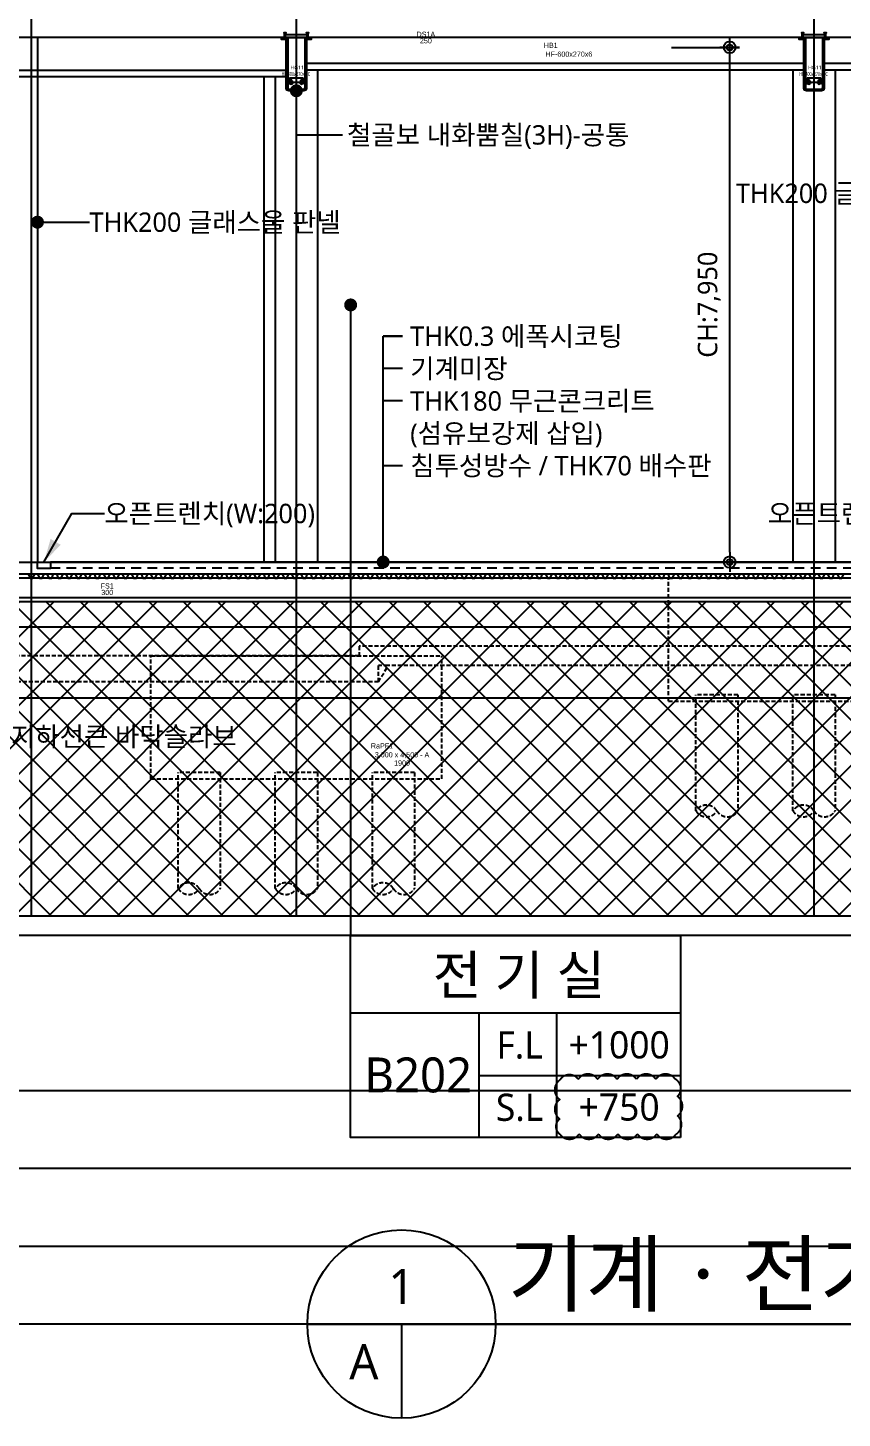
# Model space of a CAD drawing. Header units: millimetres. Extents: x 0 to 244676, y -5263 to 84354.
# Drawn here: x 165650 to 178236, y 45255 to 66731 of the extents above; entities that cross this region are included whole.
import ezdxf
from ezdxf.enums import TextEntityAlignment as Align

# ---------------------------------------------------------------- set-up
doc = ezdxf.new("R2010")
doc.units = ezdxf.units.MM
doc.header["$LTSCALE"] = 100
doc.header["$MEASUREMENT"] = 0
doc.header["$PDSIZE"] = -10
for name, pattern in [('ACAD_ISO03W100', [30, 12, -18]), ('CENTER', [2, 1.25, -0.25, 0.25, -0.25]), ('HID', [2.5, 1.5, -1]), ('HIDDEN', [9.525, 6.35, -3.175]), ('HIDDEN2', [0.1875, 0.125, -0.0625])]:
    doc.linetypes.add(name, pattern=pattern)
doc.layers.get('0').update_dxf_attribs({"linetype": 'CONTINUOUS'})
doc.layers.get('Defpoints').update_dxf_attribs({"color": 171, "linetype": 'CONTINUOUS'})
for name, color, linetype in [('BOLT', 6, 'CONTINUOUS'), ('cen', 14, 'CONTINUOUS'), ('CEN(ST)', 1, 'CENTER'), ('CON', 2, 'CONTINUOUS'), ('DIM', 7, 'CONTINUOUS'), ('ELE-6', 8, 'CONTINUOUS'), ('FIN', 8, 'CONTINUOUS'), ('FIN(내화피복)', 8, 'CONTINUOUS'), ('FIN(패널-200글라스울)', 4, 'CONTINUOUS'), ('HAT-252', 252, 'CONTINUOUS'), ('HF', 3, 'CONTINUOUS'), ('LED', 7, 'CONTINUOUS'), ('NDIM', 7, 'CONTINUOUS'), ('plate', 8, 'CONTINUOUS'), ('STUD', 6, 'CONTINUOUS'), ('SYM', 7, 'CONTINUOUS'), ('TEXT', 3, 'CONTINUOUS'), ('TEXT(MIN)', 7, 'CONTINUOUS'), ('TEXT(실명)', 3, 'CONTINUOUS'), ('TEXT-기입', 6, 'CONTINUOUS'), ('TITLE', 7, 'CONTINUOUS'), ('wire-meshes', 1, 'CONTINUOUS'), ('배수판', 5, 'CONTINUOUS')]:
    doc.layers.add(name, color=color, linetype=linetype)
doc.layers.add('VE변경사항적용-20220616', color=10, linetype='CONTINUOUS', plot=False)
doc.styles.add('CGS', font='cgse', dxfattribs={"bigfont": 'cgs'})
doc.styles.add('TE', font='malgun_0.ttf')
doc.styles.add('나눔바른고딕', font='NanumBarunGothic.ttf')
doc.dimstyles.new('BA', dxfattribs={"dimscale": 500, "dimtxt": 3, "dimasz": 1, "dimexe": 1, "dimexo": 5, "dimgap": 0.9, "dimtad": 1, "dimdec": 0, "dimdsep": 46, "dimlunit": 6, "dimtxsty": 'TE', "dimblk": 'DDD', "dimcen": 2.5, "dimclrd": 256, "dimclre": 256, "dimclrt": 3, "dimazin": 2, "dimtfac": 1, "dimtdec": 0, "dimtix": 1, "dimtmove": 2, "dimatfit": 3, "dimldrblk": 'DDD', "dimfxl": 1, "dimtolj": 1, "dimtzin": 0, "dimarcsym": 2})
doc.dimstyles.new('NDIM 1200', dxfattribs={"dimscale": 500, "dimtxt": 3, "dimasz": 1, "dimexe": 2, "dimexo": 2, "dimgap": 1, "dimtad": 1, "dimdec": 0, "dimdsep": 46, "dimtxsty": 'CGS', "dimblk": 'DOT0', "dimcen": 1, "dimdle": 8, "dimclrd": 2, "dimclre": 2, "dimclrt": 2, "dimadec": 0, "dimazin": 0, "dimtfac": 1, "dimtdec": 0, "dimtix": 1, "dimtmove": 2, "dimatfit": 3, "dimldrblk": 'DOT0', "dimfxl": 1, "dimtolj": 1, "dimtzin": 0, "dimlwd": -1, "dimlwe": -1, "dimarcsym": 0})

# ---------------------------------------------------------------- blocks, each defined once
blk = doc.blocks.new('*U162')
at = {"layer": 'BOLT'}
for p, q in [((-20, 0), (20, 0)), ((-20, 0), (-20, -4)), ((-17, 18), (17, 18)), ((20, 0), (20, -4)), ((-20, -4), (20, -4)), ((-18, -19), (-18, -6)), ((-14, -4), (14, -4)), ((-14, -20), (14, -20)), ((-10, -20), (-10, -31)), ((-10, -31), (-8, -33)), ((-10, -31), (10, -31)), ((-9, -19), (-9, -6)), ((-8, -33), (8, -33)), ((10, -31), (8, -33)), ((9, -19), (9, -6)), ((10, -20), (10, -31)), ((18, -19), (18, -6))]:
    blk.add_line(p, q, dxfattribs=at)
at = {"layer": 'BOLT', "linetype": 'HIDDEN'}
for p, q in [((-10, 18), (-10, 0)), ((10, 18), (10, 0))]:
    blk.add_line(p, q, dxfattribs=at)
at = {"layer": 'BOLT'}
for centre, radius, start, end in [((0, 13), 17.6, 15.5187, 164.4813), ((-14, -11), 6.71, 47.8966, 132.1034), ((-14, -14), 6.71, 227.8966, 312.1034), ((0, -29), 24.2, 68.2132, 111.7868), ((0, 4), 24.2, 248.2132, 291.7868), ((14, -11), 6.71, 47.8966, 132.1034), ((14, -14), 6.71, 227.8966, 312.1034)]:
    blk.add_arc(centre, radius, start, end, dxfattribs=at)
at = {"layer": 'cen'}
blk.add_line((0, 36), (0, -38), dxfattribs=at)
blk = doc.blocks.new('SB16')
at = {"layer": 'STUD'}
for p, q in [((-8, 0), (-8, 70)), ((8, 0), (8, 70))]:
    blk.add_line(p, q, dxfattribs=at)
blk.add_lwpolyline([(-15, 70), (-15, 80), (14, 80), (14, 70)], close=True, dxfattribs=at)
blk = doc.blocks.new('*U141')
at = {"layer": 'Defpoints'}
blk.add_point((0, 0), dxfattribs=at)
at = {"layer": 'HF'}
for p, q in [((-209, 0), (-147, 0)), ((-209, 0), (-209, -6)), ((209, 0), (147, 0)), ((209, 0), (209, -6)), ((-209, -6), (-147, -6)), ((-135, -18), (-135, -682)), ((-129, -18), (-129, -682)), ((129, -18), (129, -682)), ((135, -18), (135, -682)), ((209, -6), (147, -6)), ((-135, -718), (-135, -782)), ((-129, -718), (-129, -782)), ((-117, -694), (-55, -694)), ((-117, -700), (-55, -700)), ((-117, -706), (-55, -706)), ((-117, -794), (117, -794)), ((-117, -800), (117, -800)), ((-55, -694), (-55, -700)), ((-55, -700), (-55, -706)), ((117, -694), (55, -694)), ((55, -694), (55, -700)), ((117, -700), (55, -700)), ((55, -700), (55, -706)), ((117, -706), (55, -706)), ((129, -718), (129, -782)), ((135, -718), (135, -782))]:
    blk.add_line(p, q, dxfattribs=at)
for centre, radius, start, end in [((-147, -18), 18, 360, 450), ((147, -18), 18, 90, 180), ((-147, -18), 12, 360, 450), ((147, -18), 12, 90, 180), ((-117, -682), 18, 180, 270), ((-117, -718), 18, 90, 180), ((-117, -782), 18, 180, 270), ((-117, -682), 12, 180, 270), ((-117, -718), 12, 90, 180), ((-117, -782), 12, 180, 270), ((117, -682), 12, 270, 360), ((117, -682), 18, 270, 360), ((117, -718), 18, 0, 90), ((117, -718), 12, 0, 90), ((117, -782), 12, 270, 360), ((117, -782), 18, 270, 360)]:
    blk.add_arc(centre, radius, start, end, dxfattribs=at)
blk = doc.blocks.new('*U163')
for p, q in [((185, 0), (185, -50)), ((-185, 0), (-185, -50)), ((-185, 0), (185, 0)), ((-185, -50), (185, -50))]:
    blk.add_line(p, q)
at = {"linetype": 'ByBlock'}
blk.add_line((-185, -6), (185, -6), dxfattribs=at)
at = {"layer": 'Defpoints'}
blk.add_point((0, -50), dxfattribs=at)
blk = doc.blocks.new('HG11-SEC')
at = {"layer": 'plate'}
for p, q in [((-105, -694), (-105, -619)), ((-105, -619), (105, -619)), ((105, -694), (105, -619))]:
    blk.add_line(p, q, dxfattribs=at)
for points in [[(-105, -688), (105, -688)], [(105, -694), (-105, -694)]]:
    blk.add_lwpolyline(points, dxfattribs=at)
at = {"layer": 'BOLT', "rotation": 180}
for p in [(-80, -688), (80, -688)]:
    blk.add_blockref('*U162', p, dxfattribs=at)
at = {"layer": 'HF'}
blk.add_blockref('*U141', (0, 0), dxfattribs=at)
at = {"layer": 'plate', "xscale": -1, "rotation": 180}
blk.add_blockref('*U163', (0, 0), dxfattribs=at)
at = {"layer": 'STUD'}
for p in [(-174, 0), (174, 0)]:
    blk.add_blockref('SB16', p, dxfattribs=at)
at = {"layer": 'Defpoints', "style": '나눔바른고딕', "width": 0.6}
blk.add_text('HF-800x270x8-C', height=60, dxfattribs=at).set_placement((-6, -609), align=Align.BOTTOM_CENTER)
at = {"layer": 'Defpoints', "style": '나눔바른고딕'}
blk.add_text('HG11', height=60, dxfattribs=at).set_placement((14, -509), align=Align.BOTTOM_CENTER)
blk = doc.blocks.new('DOT0')
blk.add_line((-3, 0), (3, 0))
at = {"color": 6}
blk.add_circle((0, 0), 0.75, dxfattribs=at)
blk = doc.blocks.new('DDD')
at = {"layer": 'DIM', "color": 0}
for p, q in [((-1, 0), (1, 0)), ((0, -1), (0, 1))]:
    blk.add_line(p, q, dxfattribs=at)
for radius in [0.6, 0.3]:
    blk.add_circle((0, 0), radius, dxfattribs=at)
blk = doc.blocks.new('*D207')
at = {"layer": 'Defpoints', "color": 0, "ltscale": 0.4, "transparency": 16777216}
for p in [(174847, 66429), (176497, 66429), (174847, 58479)]:
    blk.add_point(p, dxfattribs=at)
at = {"layer": 'NDIM', "lineweight": -2, "ltscale": 0.4, "transparency": 16777216}
for p, q in [((175597, 66429), (176647, 66429)), ((176497, 58629), (176497, 66279)), ((175597, 58479), (176647, 58479))]:
    blk.add_line(p, q, dxfattribs=at)
at = {"layer": 'NDIM', "lineweight": -2, "ltscale": 0.4, "transparency": 16777216, "xscale": 150, "yscale": 150, "zscale": 150}
for p, rotation in [((176497, 66429), 90), ((176497, 58479), 270)]:
    blk.add_blockref('DDD', p, dxfattribs=dict(at, rotation=rotation))
at = {"layer": 'NDIM', "color": 3, "ltscale": 0.4, "transparency": 16777216, "insert": (176182, 62454), "char_height": 300, "attachment_point": 5, "rotation": 90, "style": 'TE'}
blk.add_mtext('\\A1;CH:7,950', dxfattribs=at)
blk = doc.blocks.new('A$C51E23882')
at = {"layer": 'TITLE'}
blk.add_lwpolyline([(8500, 0), (0, 0), (0, 5200), (8500, 5200)], close=True, dxfattribs=at)
for points in [[(8500, 3200), (0, 3200)], [(3300, 3200), (3300, 0)], [(5300, 3200), (5300, 0)], [(3300, 1600), (8500, 1600)]]:
    blk.add_lwpolyline(points, dxfattribs=at)
at = {"layer": 'TITLE', "style": '나눔바른고딕'}
for s, p in [('F.L', (4352, 2378)), ('S.L', (4352, 778))]:
    blk.add_text(s, height=700, dxfattribs=at).set_placement(p, align=Align.MIDDLE)

msp = doc.modelspace()

# ---------------------------------------------------------------- hatches: boundary and pattern name
at = {"layer": 'HAT-252', "ltscale": 10000}
h = msp.add_hatch(dxfattribs=at)
h.set_pattern_fill('ANSI37', color=256, scale=3000)
edge = h.paths.add_edge_path()
edge.add_line((216500, 67229), (216500, 53009))
edge.add_line((216500, 53009), (143300, 53009))
edge.add_line((143300, 53009), (143300, 56569))
edge.add_line((143300, 56569), (153934.6, 56569))
edge.add_line((153934.6, 56569), (154685.2, 57869))
edge.add_line((154685.2, 57869), (180663, 57869))
edge.add_line((180663, 57869), (181240.4, 56869))
edge.add_line((181240.4, 56869), (195468.4, 56869))
edge.add_line((195468.4, 56869), (196565.4, 54969))
edge.add_line((196565.4, 54969), (198700, 54969))
edge.add_line((198700, 54969), (198700, 55029))
edge.add_line((198700, 55029), (198600, 55029))
edge.add_line((198600, 55029), (198600, 57229))
edge.add_line((198600, 57229), (198035, 57229))
edge.add_line((198035, 57229), (198035, 66544))
edge.add_line((198035, 66544), (199000, 66544))
edge.add_line((199000, 66544), (199000, 66579))
edge.add_line((199000, 66579), (200641, 66579))
edge.add_line((200641, 66579), (200641, 66573))
edge.add_line((200641, 66573), (200703, 66573))
edge.add_arc((200703, 66561), 12, 0, 90, ccw=False)
edge.add_line((200715, 66561), (200715, 65897))
edge.add_arc((200733, 65897), 18, 180, 270)
edge.add_line((200733, 65879), (200967, 65879))
edge.add_arc((200967, 65897), 18, 270, 360)
edge.add_line((200985, 65897), (200985, 66561))
edge.add_arc((200997, 66561), 12, 90, 180, ccw=False)
edge.add_line((200997, 66573), (201059, 66573))
edge.add_line((201059, 66573), (201059, 66579))
edge.add_line((201059, 66579), (203891, 66579))
edge.add_line((203891, 66579), (203891, 66573))
edge.add_line((203891, 66573), (203953, 66573))
edge.add_arc((203953, 66561), 12, 0, 90, ccw=False)
edge.add_line((203965, 66561), (203965, 65897))
edge.add_arc((203983, 65897), 18, 180, 270)
edge.add_line((203983, 65879), (204217, 65879))
edge.add_arc((204217, 65897), 18, 270, 360)
edge.add_line((204235, 65897), (204235, 66561))
edge.add_arc((204247, 66561), 12, 90, 180, ccw=False)
edge.add_line((204247, 66573), (204309, 66573))
edge.add_line((204309, 66573), (204309, 66579))
edge.add_line((204309, 66579), (207141, 66579))
edge.add_line((207141, 66579), (207141, 66573))
edge.add_line((207141, 66573), (207203, 66573))
edge.add_arc((207203, 66561), 12, 0, 90, ccw=False)
edge.add_line((207215, 66561), (207215, 65897))
edge.add_arc((207233, 65897), 18, 180, 270)
edge.add_line((207233, 65879), (207467, 65879))
edge.add_arc((207467, 65897), 18, 270, 360)
edge.add_line((207485, 65897), (207485, 66561))
edge.add_arc((207497, 66561), 12, 90, 180, ccw=False)
edge.add_line((207497, 66573), (207559, 66573))
edge.add_line((207559, 66573), (207559, 66579))
edge.add_line((207559, 66579), (210500, 66579))
edge.add_line((210500, 66579), (210500, 65979))
edge.add_line((210500, 65979), (210700, 65979))
edge.add_line((210700, 65979), (210700, 57229))
edge.add_line((210700, 57229), (207500, 57229))
edge.add_line((207500, 57229), (207500, 55029))
edge.add_line((207500, 55029), (207400, 55029))
edge.add_line((207400, 55029), (207400, 54969))
edge.add_line((207400, 54969), (211600, 54969))
edge.add_line((211600, 54969), (211600, 55029))
edge.add_line((211600, 55029), (211500, 55029))
edge.add_line((211500, 55029), (211500, 65929))
edge.add_line((211500, 65929), (211535, 65929))
edge.add_line((211535, 65929), (211535, 67229))
edge.add_line((211535, 67229), (216500, 67229))

# ---------------------------------------------------------------- linework, layer by layer
at = {"layer": 'CEN(ST)', "ltscale": 10000}
for p, q in [((165700, 74941), (165700, 53009)), ((169800, 74941), (169800, 53009)), ((177800, 74941), (177800, 53009)), ((142300, 58479), (216500, 58479)), ((142300, 57479), (216500, 57479)), ((142300, 56379), (216500, 56379))]:
    msp.add_line(p, q, dxfattribs=at)
at = {"layer": 'CON', "ltscale": 10000}
msp.add_line((197200, 66579), (143300, 66579), dxfattribs=at)
at = {"layer": 'CON', "ltscale": 0.1}
for p, q in [((181375, 58229), (153800, 58229)), ((154650.6, 57929), (180697.6, 57929))]:
    msp.add_line(p, q, dxfattribs=at)
at = {"layer": 'Defpoints', "ltscale": 10000}
for points in [[(222800, 46709), (136000, 46709), (136000, 81241), (222800, 81241)], [(221600, 47909), (137200, 47909), (137200, 80041), (221600, 80041)], [(220400, 49109), (138400, 49109), (138400, 78841), (220400, 78841)], [(219200, 50309), (139600, 50309), (139600, 77641), (219200, 77641)], [(216800, 52709), (142000, 52709), (142000, 75241), (216800, 75241)], [(216500, 53009), (142300, 53009), (142300, 74941), (216500, 74941)]]:
    msp.add_lwpolyline(points, close=True, dxfattribs=at)
at = {"layer": 'ELE-6', "ltscale": 10000}
for p, q in [((177665, 66179), (169935, 66179)), ((185565, 66179), (177935, 66179)), ((159006.4, 66079), (169665, 66079)), ((159006.4, 65979), (169665, 65979)), ((169300, 65979), (169300, 58479)), ((169475, 65979), (169475, 58479)), ((177665, 66079), (169935, 66079)), ((170125, 66079), (170125, 58479)), ((177475, 66079), (177475, 58479)), ((185565, 66079), (177935, 66079)), ((178125, 66079), (178125, 58479))]:
    msp.add_line(p, q, dxfattribs=at)
at = {"layer": 'ELE-6', "linetype": 'HIDDEN2', "ltscale": 5}
for p, q in [((175550, 56329), (175550, 58229)), ((170771.9, 57179), (170771.9, 57029)), ((181101.8, 57179), (170771.9, 57179)), ((170771.9, 57029), (160379.5, 57029)), ((167550, 55129), (167550, 57029)), ((167550, 57029), (172050, 57029)), ((172050, 55129), (172050, 57029)), ((171071.9, 56629), (171216.2, 56879)), ((171071.9, 56629), (171071.9, 56879)), ((171216.2, 56879), (171071.9, 56879)), ((181275, 56879), (171216.2, 56879)), ((171071.9, 56629), (160079.5, 56629)), ((175550, 56329), (180050, 56329)), ((175975, 54634.4), (175975, 56429)), ((176625, 56429), (175975, 56429)), ((176625, 56429), (176625, 54634.4)), ((177475, 54634.4), (177475, 56429)), ((178125, 56429), (177475, 56429)), ((178125, 56429), (178125, 54634.4)), ((167975, 53434.4), (167975, 55229)), ((168625, 55229), (167975, 55229)), ((168625, 55229), (168625, 53434.4)), ((169475, 53434.4), (169475, 55229)), ((170125, 55229), (169475, 55229)), ((170125, 55229), (170125, 53434.4)), ((170975, 53434.4), (170975, 55229)), ((171625, 55229), (170975, 55229)), ((171625, 55229), (171625, 53434.4)), ((167550, 55129), (172050, 55129))]:
    msp.add_line(p, q, dxfattribs=at)
for centre, start, end in [((176137.5, 54532.1), 32.17212, 147.82788), ((176137.5, 54736.6), 212.17212, 327.82788), ((176462.5, 54736.6), 212.17212, 327.82788), ((177637.5, 54532.1), 32.17212, 147.82788), ((177637.5, 54736.6), 212.17212, 327.82788), ((177962.5, 54736.6), 212.17212, 327.82788), ((168137.5, 53332.1), 32.17212, 147.82788), ((169637.5, 53332.1), 32.17212, 147.82788), ((171137.5, 53332.1), 32.17212, 147.82788), ((168137.5, 53536.6), 212.17212, 327.82788), ((168462.5, 53536.6), 212.17212, 327.82788), ((169637.5, 53536.6), 212.17212, 327.82788), ((169962.5, 53536.6), 212.17212, 327.82788), ((171137.5, 53536.6), 212.17212, 327.82788), ((171462.5, 53536.6), 212.17212, 327.82788)]:
    msp.add_arc(centre, 192, start, end, dxfattribs=at)
at = {"layer": 'FIN'}
for points in [[(165600, 58479), (165800, 58479)], [(181175, 58479), (166000, 58479), (166000, 58379), (165800, 58379), (165800, 58479)], [(153800, 58299), (181375, 58299)]]:
    msp.add_lwpolyline(points, dxfattribs=at)
at = {"layer": 'FIN', "ltscale": 0.1}
msp.add_lwpolyline([(143300, 56569), (153934.6, 56569), (154685.2, 57869), (180663, 57869), (181240.4, 56869), (195468.4, 56869), (196565.4, 54969), (198700, 54969), (198700, 55029), (198600, 55029)], dxfattribs=at)
at = {"layer": 'FIN(내화피복)', "ltscale": 10000}
for points in [[(169591, 66579), (169591, 66573), (169653, 66573, -0.4142136), (169665, 66561), (169665, 65797, 0.4142136), (169683, 65779), (169917, 65779, 0.4142136), (169935, 65797), (169935, 66561, -0.4142136), (169947, 66573), (170009, 66573), (170009, 66579), (170030, 66579), (170030, 66552), (169956, 66552), (169956, 65797, -0.4142136), (169917, 65758), (169683, 65758, -0.4142136), (169644, 65797), (169644, 66552), (169570, 66552), (169570, 66579)], [(177591, 66579), (177591, 66573), (177653, 66573, -0.4142136), (177665, 66561), (177665, 65797, 0.4142136), (177683, 65779), (177917, 65779, 0.4142136), (177935, 65797), (177935, 66561, -0.4142136), (177947, 66573), (178009, 66573), (178009, 66579), (178030, 66579), (178030, 66552), (177956, 66552), (177956, 65797, -0.4142136), (177917, 65758), (177683, 65758, -0.4142136), (177644, 65797), (177644, 66552), (177570, 66552), (177570, 66579)]]:
    msp.add_lwpolyline(points, format="xyb", close=True, dxfattribs=at)
at = {"layer": 'FIN(패널-200글라스울)', "ltscale": 0.1}
msp.add_line((165800, 66579), (165800, 58479), dxfattribs=at)
at = {"layer": 'LED', "ltscale": 10000}
for points in [[(171442.1, 61967.4), (171142.1, 61967.4)], [(171442.1, 61467.4), (171142.1, 61467.4)], [(171442.1, 60967.4), (171142.1, 60967.4)], [(171442.1, 59967.4), (171142.1, 59967.4)]]:
    msp.add_lwpolyline(points, dxfattribs=at)
at = {"layer": 'LED'}
msp.add_lwpolyline([(165900, 58479), (166333, 59229), (166833, 59229)], dxfattribs=at)
msp.add_solid([(165900, 58479), (166002.1, 58835.8), (166157.9, 58745.8)], dxfattribs=at)
at = {"layer": 'SYM'}
for p, q in [((169971.1, 46709), (188828.9, 46709)), ((171425.7, 46709), (171425.7, 45254.5))]:
    msp.add_line(p, q, dxfattribs=at)
msp.add_circle((171425.7, 46709), 1454.5, dxfattribs=at)
at = {"layer": 'VE변경사항적용-20220616', "linetype": 'ACAD_ISO03W100'}
msp.add_lwpolyline([(173870.7, 49644.1, 0.5205671), (174170.7, 49644.1, 0.5205671), (174470.7, 49644.1, 0.5205671), (174770.7, 49644.1, 0.5205671), (175070.7, 49644.1, 0.5205671), (175370.7, 49644.1, 0.5205671), (175670.7, 49644.1, 0.5205671), (175690.5, 49924.3, 0.5205671), (175690.5, 50224.3, 0.5205671), (175656.7, 50490.5, 0.5205671), (175356.7, 50490.5, 0.5205671), (175056.7, 50490.5, 0.5205671), (174756.7, 50490.5, 0.5205671), (174456.7, 50490.5, 0.5205671), (174156.7, 50490.5, 0.5205671), (173870.7, 50476.5, 0.5205671), (173870.7, 50176.5, 0.5205671), (173870.7, 49876.5, 0.5205671)], format="xyb", close=True, dxfattribs=at)
at = {"layer": 'wire-meshes', "linetype": 'HID'}
msp.add_lwpolyline([(166000, 58389), (181175, 58389)], dxfattribs=at)
at = {"layer": '배수판'}
msp.add_lwpolyline([(165612.7, 58299), (165655.5, 58299), (165685.4, 58229), (165728.2, 58229), (165758.1, 58299), (165800.9, 58299), (165830.8, 58229), (165873.6, 58229), (165903.5, 58299), (165946.3, 58299), (165976.2, 58229), (166019, 58229), (166048.9, 58299), (166091.7, 58299), (166121.6, 58229), (166164.4, 58229), (166194.3, 58299), (166237.1, 58299), (166267, 58229), (166309.8, 58229), (166339.7, 58299), (166382.5, 58299), (166412.4, 58229), (166455.2, 58229), (166485.1, 58299), (166527.9, 58299), (166557.8, 58229), (166600.6, 58229), (166630.5, 58299), (166673.3, 58299), (166703.2, 58229), (166746, 58229), (166775.9, 58299), (166818.7, 58299), (166848.6, 58229), (166891.4, 58229), (166921.3, 58299), (166964.1, 58299), (166994, 58229), (167036.7, 58229), (167066.7, 58299), (167109.4, 58299), (167139.4, 58229), (167182.1, 58229), (167212.1, 58299), (167254.8, 58299), (167284.8, 58229), (167327.5, 58229), (167357.5, 58299), (167400.2, 58299), (167430.2, 58229), (167472.9, 58229), (167502.9, 58299), (167545.6, 58299), (167575.6, 58229), (167618.3, 58229), (167648.3, 58299), (167691, 58299), (167721, 58229), (167763.7, 58229), (167793.7, 58299), (167836.4, 58299), (167866.4, 58229), (167909.1, 58229), (167939.1, 58299), (167981.8, 58299), (168011.8, 58229), (168054.5, 58229), (168084.5, 58299), (168127.2, 58299), (168157.2, 58229), (168199.9, 58229), (168229.9, 58299), (168272.6, 58299), (168302.6, 58229), (168345.3, 58229), (168375.3, 58299), (168418, 58299), (168448, 58229), (168490.7, 58229), (168520.7, 58299), (168563.4, 58299), (168593.4, 58229), (168636.1, 58229), (168666.1, 58299), (168708.8, 58299), (168738.8, 58229), (168781.5, 58229), (168811.5, 58299), (168854.2, 58299), (168884.2, 58229), (168926.9, 58229), (168956.9, 58299), (168999.6, 58299), (169029.5, 58229), (169072.3, 58229), (169102.2, 58299), (169145, 58299), (169174.9, 58229), (169217.7, 58229), (169247.6, 58299), (169290.4, 58299), (169320.3, 58229), (169363.1, 58229), (169393, 58299), (169435.8, 58299), (169465.7, 58229), (169508.5, 58229), (169538.4, 58299), (169581.2, 58299), (169611.1, 58229), (169653.9, 58229), (169683.8, 58299), (169726.6, 58299), (169756.5, 58229), (169799.3, 58229), (169829.2, 58299), (169872, 58299), (169901.9, 58229), (169944.7, 58229), (169974.6, 58299), (170017.4, 58299), (170047.3, 58229), (170090.1, 58229), (170120, 58299), (170162.8, 58299), (170192.7, 58229), (170235.5, 58229), (170265.4, 58299), (170308.2, 58299), (170338.1, 58229), (170380.9, 58229), (170410.8, 58299), (170453.6, 58299), (170483.5, 58229), (170526.3, 58229), (170556.2, 58299), (170599, 58299), (170628.9, 58229), (170671.7, 58229), (170701.6, 58299), (170744.4, 58299), (170774.3, 58229), (170817.1, 58229), (170847, 58299), (170889.8, 58299), (170919.7, 58229), (170962.5, 58229), (170992.4, 58299), (171035.2, 58299), (171065.1, 58229), (171107.9, 58229), (171137.8, 58299), (171180.6, 58299), (171210.5, 58229), (171253.3, 58229), (171283.2, 58299), (171326, 58299), (171355.9, 58229), (171398.7, 58229), (171428.6, 58299), (171471.4, 58299), (171501.3, 58229), (171544.1, 58229), (171574, 58299), (171616.8, 58299), (171646.7, 58229), (171689.5, 58229), (171719.4, 58299), (171762.2, 58299), (171792.1, 58229), (171834.9, 58229), (171864.8, 58299), (171907.6, 58299), (171937.5, 58229), (171980.3, 58229), (172010.2, 58299), (172053, 58299), (172082.9, 58229), (172125.7, 58229), (172155.6, 58299), (172198.4, 58299), (172228.3, 58229), (172249.7, 58229), (172271.1, 58229), (172301, 58299), (172343.8, 58299), (172373.7, 58229), (172416.5, 58229), (172446.4, 58299), (172467.8, 58299), (172486.1, 58299), (172516, 58229), (172558.8, 58229), (172588.7, 58299), (172631.5, 58299), (172661.4, 58229), (172704.2, 58229), (172734.1, 58299), (172776.9, 58299), (172806.8, 58229), (172849.6, 58229), (172879.5, 58299), (172922.3, 58299), (172952.2, 58229), (172995, 58229), (173024.9, 58299), (173067.7, 58299), (173097.6, 58229), (173140.4, 58229), (173170.3, 58299), (173213.1, 58299), (173243, 58229), (173285.8, 58229), (173315.7, 58299), (173358.5, 58299), (173388.4, 58229), (173431.2, 58229), (173461.1, 58299), (173503.9, 58299), (173533.8, 58229), (173576.6, 58229), (173606.5, 58299), (173649.3, 58299), (173679.2, 58229), (173722, 58229), (173751.9, 58299), (173794.7, 58299), (173824.6, 58229), (173867.4, 58229), (173897.3, 58299), (173940.1, 58299), (173970, 58229), (174012.8, 58229), (174042.7, 58299), (174085.5, 58299), (174115.4, 58229), (174158.2, 58229), (174188.1, 58299), (174230.9, 58299), (174260.8, 58229), (174303.6, 58229), (174333.5, 58299), (174376.3, 58299), (174406.2, 58229), (174449, 58229), (174478.9, 58299), (174521.7, 58299), (174551.6, 58229), (174594.4, 58229), (174624.3, 58299), (174667.1, 58299), (174697, 58229), (174739.8, 58229), (174769.7, 58299), (174812.5, 58299), (174842.4, 58229), (174885.2, 58229), (174915.1, 58299), (174957.9, 58299), (174987.8, 58229), (175030.6, 58229), (175060.5, 58299), (175103.3, 58299), (175133.2, 58229), (175176, 58229), (175205.9, 58299), (175248.7, 58299), (175278.6, 58229), (175321.4, 58229), (175351.3, 58299), (175394.1, 58299), (175424, 58229), (175466.8, 58229), (175496.7, 58299), (175539.5, 58299), (175569.4, 58229), (175612.2, 58229), (175642.1, 58299), (175684.9, 58299), (175714.8, 58229), (175757.6, 58229), (175787.5, 58299), (175830.3, 58299), (175860.2, 58229), (175903, 58229), (175932.9, 58299), (175975.7, 58299), (176005.6, 58229), (176048.4, 58229), (176078.3, 58299), (176121.1, 58299), (176151, 58229), (176193.8, 58229), (176223.7, 58299), (176266.5, 58299), (176296.4, 58229), (176339.2, 58229), (176369.1, 58299), (176411.9, 58299), (176441.8, 58229), (176484.6, 58229), (176514.5, 58299), (176557.3, 58299), (176587.2, 58229), (176630, 58229), (176659.9, 58299), (176702.7, 58299), (176732.6, 58229), (176775.4, 58229), (176805.3, 58299), (176848.1, 58299), (176878, 58229), (176920.8, 58229), (176950.7, 58299), (176993.5, 58299), (177023.4, 58229), (177066.2, 58229), (177096.1, 58299), (177138.9, 58299), (177168.8, 58229), (177211.6, 58229), (177241.5, 58299), (177284.3, 58299), (177314.2, 58229), (177357, 58229), (177386.9, 58299), (177429.7, 58299), (177459.6, 58229), (177502.4, 58229), (177532.3, 58299), (177575.1, 58299), (177605, 58229), (177647.7, 58229), (177677.7, 58299), (177720.4, 58299), (177750.4, 58229), (177793.1, 58229), (177823.1, 58299), (177865.8, 58299), (177895.8, 58229), (177938.5, 58229), (177968.5, 58299), (178011.2, 58299), (178041.2, 58229), (178083.9, 58229), (178113.9, 58299), (178156.6, 58299), (178186.6, 58229), (178229.3, 58229), (178259.3, 58299)], dxfattribs=at)

# ---------------------------------------------------------------- block references
at = {"ltscale": 10000}
for p in [(169800, 66579), (177800, 66579)]:
    msp.add_blockref('HG11-SEC', p, dxfattribs=at)
at = {"xscale": 0.6, "yscale": 0.6, "zscale": 0.6}
msp.add_blockref('A$C51E23882', (170639.5, 49589), dxfattribs=at)

# ---------------------------------------------------------------- texts
at = {"layer": 'Defpoints', "style": 'CGS'}
for s, p in [('DS1A', (171802, 66567)), ('250', (171802, 66467)), ('HB1', (173731.3, 66397.2)), ('HF-600x270x6', (174012.5, 66259.9)), ('FS1', (166877.3, 58045.6)), ('300', (166877.3, 57945.6)), ('RaPF1', (171124.5, 55575.3)), ('3,000 x 4,500 - A', (171433.8, 55438)), ('1900', (171433.8, 55310.6))]:
    msp.add_text(s, height=80, dxfattribs=at).set_placement(p, align=Align.BOTTOM_CENTER)
at = {"layer": 'TEXT', "style": '나눔바른고딕'}
msp.add_text('기계ㆍ전기실 확대 단면도-1', height=960, dxfattribs=at).set_placement((188086.3, 47480), align=Align.MIDDLE_RIGHT)
for s, p in [('1', (171425.7, 47290.9)), ('A', (170843.9, 46127.2))]:
    msp.add_text(s, height=540, dxfattribs=at).set_placement(p, align=Align.MIDDLE)
at = {"layer": 'TEXT(MIN)', "style": '나눔바른고딕'}
for s, p in [('철골보 내화뿜칠(3H)-공통', (170584.1, 65077.2)), ('THK200 글래스울 판넬', (166604.4, 63728.8)), ('THK0.3 에폭시코팅', (171559.6, 61967.4)), ('기계미장', (171559.6, 61467.4)), ('THK180 무근콘크리트', (171559.6, 60967.4)), ('(섬유보강제 삽입)', (171559.6, 60467.4)), ('침투성방수 / THK70 배수판', (171559.6, 59967.4)), ('오픈트렌치(W:200)', (166833, 59229)), ('지하선큰 바닥슬라브', (165389.2, 55784.3))]:
    msp.add_text(s, height=300, dxfattribs=at).set_placement(p, align=Align.MIDDLE_LEFT)
for s, p in [('THK200 글래스울 판넬', (180475, 64174.7)), ('오픈트렌치(W:200)', (180342, 59229))]:
    msp.add_text(s, height=300, dxfattribs=at).set_placement(p, align=Align.MIDDLE_RIGHT)
at = {"layer": 'TEXT(실명)', "style": '나눔바른고딕'}
msp.add_text('전 기 실', height=600, dxfattribs=at).set_placement((173242.1, 52105.5), align=Align.MIDDLE)
at = {"layer": 'TEXT-기입', "style": '나눔바른고딕'}
for s, height, p in [('+1000', 420, (174789.2, 51021.8)), ('B202', 540, (171684.3, 50557)), ('+750', 420, (174789.2, 50061.8))]:
    msp.add_text(s, height=height, dxfattribs=at).set_placement(p, align=Align.MIDDLE)

# ---------------------------------------------------------------- dimensions: what is measured, and where the dimension line sits
at = {"layer": 'NDIM', "ltscale": 0.4}
dim = msp.add_linear_dim(base=(176496.8, 66429), p1=(174846.8, 58479), p2=(174846.8, 66429), angle=90, text='CH:<>', dimstyle='BA', override={"dimscale": 150, "dimtxt": 2}, dxfattribs=at)
dim.commit()
dim.dimension.update_dxf_attribs({"geometry": '*D207', "text_midpoint": (176181.6, 62454)})

# ---------------------------------------------------------------- leaders
at = {"layer": 'LED', "ltscale": 10000}
for points in [[(169800, 65758), (169800, 65077.2), (170511.8, 65077.2)], [(165800, 63728.8), (166604.4, 63728.8)], [(170639.5, 62450.3), (170639.5, 52709)], [(171142.1, 58479), (171142.1, 59967.4), (171142.1, 60467.4), (171142.1, 61967.4), (171442.1, 61967.4)]]:
    msp.add_leader(points, dimstyle='NDIM 1200', override={"dimasz": 0.4, "dimtad": 0, "dimclrd": 256, "dimldrblk": 'Dot'}, dxfattribs=at)

doc.saveas('drawing.dxf')
